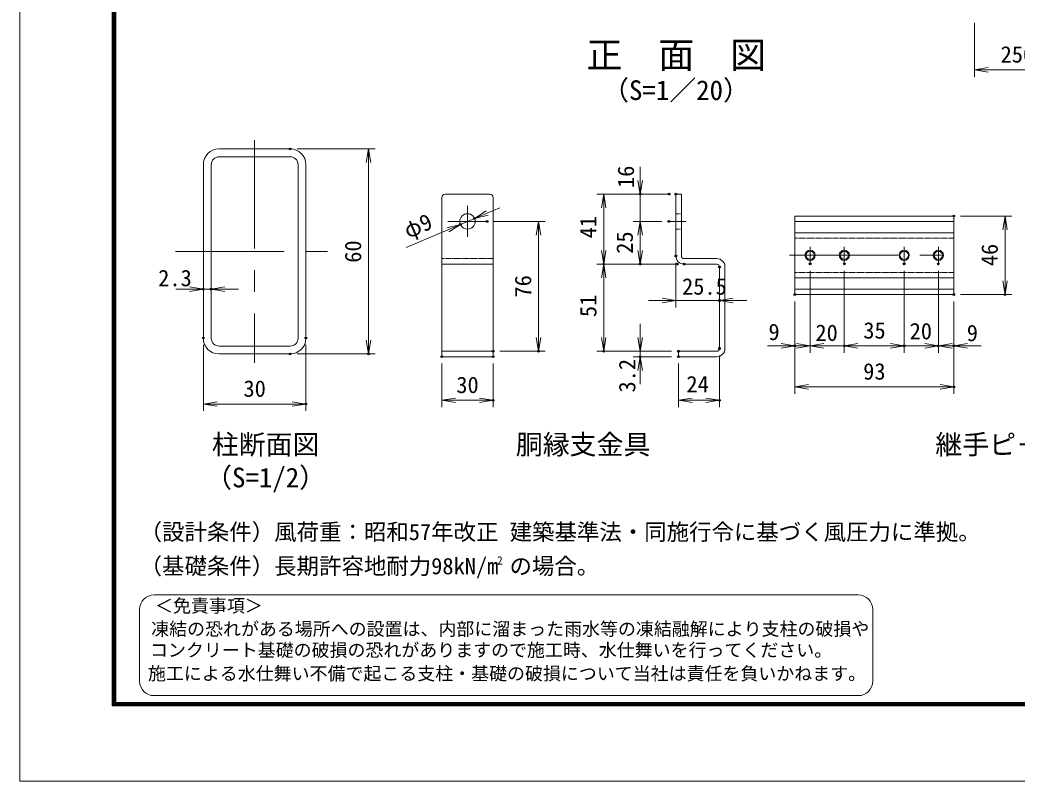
# Model space of a CAD drawing. Units: millimetres, scale not verified, with parts at other scales. Extents: x -4200 to 4200, y -2970 to 2970.
# Drawn here: x -4200 to -1284, y -2970 to -742 of the extents above; entities that cross this region are included whole.
import ezdxf
from ezdxf.enums import TextEntityAlignment as Align

# ---------------------------------------------------------------- set-up
doc = ezdxf.new("R2010")
doc.units = ezdxf.units.MM
doc.header["$LTSCALE"] = 10
doc.header["$PDMODE"] = 32
doc.header["$PDSIZE"] = 5
doc.linetypes.add('USER1', pattern=[50.8, 31.75, -6.35, 6.35, -6.35])
doc.linetypes.add('USER2', pattern=[0.375, 0.25, -0.125])
for name, color, linetype, lineweight in [('0-0_D-STR1', 1, 'Continuous', 18), ('0-1_D-BMK', 2, 'USER1', 13), ('0-5_D-STR3', 3, 'Continuous', 13), ('0-6_D-STR-DIM', 7, 'Continuous', 13), ('0-7_0', 7, 'Continuous', 18), ('0-9_D-TTL-TXT', 7, 'Continuous', 18), ('0-B_D-TTL', 7, 'Continuous', 18)]:
    doc.layers.add(name, color=color, linetype=linetype, lineweight=lineweight)
doc.layers.add('0-8_Defpoints', color=253, linetype='Continuous')
doc.styles.add('ＭＳ ゴシック', font='')
doc.styles.get('ＭＳ ゴシック').set_extended_font_data('MS Gothic')

# ---------------------------------------------------------------- blocks, each defined once
blk = doc.blocks.new('_Open')
at = {"layer": '0-7_0'}
blk.add_line((-10, 1.667), (0, 0), dxfattribs=at)
blk.add_lwpolyline([(-10, -1.667), (0, 0), (-10, 0)], dxfattribs=at)

msp = doc.modelspace()

# ---------------------------------------------------------------- linework, layer by layer
at = {"layer": '0-0_D-STR1'}
for p, q in [((-3617.78, -1120), (-3409.78, -1120)), ((-3663.78, -1166), (-3663.78, -1674)), ((-3640.78, -1166), (-3640.78, -1674)), ((-3617.78, -1143), (-3409.78, -1143)), ((-3386.78, -1166), (-3386.78, -1674)), ((-3363.78, -1166), (-3363.78, -1674)), ((-3617.78, -1697), (-3409.78, -1697)), ((-3617.78, -1720), (-3409.78, -1720))]:
    msp.add_line(p, q, dxfattribs=at)
for centre, radius, start, end in [((-3617.78, -1166), 46, 90, 180), ((-3409.78, -1166), 46, 0, 90), ((-3617.78, -1166), 23, 90, 180), ((-3409.78, -1166), 23, 0, 90), ((-3617.78, -1674), 46, 180, 270), ((-3617.78, -1674), 23, 180, 270), ((-3409.78, -1674), 23, 270, 0), ((-3409.78, -1674), 46, 270, 0)]:
    msp.add_arc(centre, radius, start, end, dxfattribs=at)
at = {"layer": '0-1_D-BMK'}
for p, q in [((-3513.78, -1094.01), (-3513.78, -1745.99)), ((-2891.32, -1286.46), (-2891.32, -1377.57)), ((-2833.82, -1332.02), (-2948.82, -1332.02)), ((-2302.48, -1332.02), (-2251.54, -1332.02)), ((-3744.78, -1420), (-3282.78, -1420)), ((-1889.29, -1406.23), (-1889.29, -1456.23)), ((-1789.29, -1406.23), (-1789.29, -1456.23)), ((-1614.29, -1406.23), (-1614.29, -1456.23)), ((-1514.29, -1406.23), (-1514.29, -1456.23)), ((-1949.29, -1431.23), (-1454.29, -1431.23))]:
    msp.add_line(p, q, dxfattribs=at)
at = {"layer": '0-5_D-STR3'}
for p, q in [((-2956.32, -1252.02), (-2826.32, -1252.02)), ((-2281.78, -1252.02), (-2281.78, -1433.02)), ((-2281.78, -1252.02), (-2265.78, -1252.02)), ((-2265.78, -1252.02), (-2265.78, -1433.02)), ((-2966.32, -1262.02), (-2966.32, -1728.02)), ((-2816.32, -1262.02), (-2816.32, -1728.02)), ((-1934.29, -1316.23), (-1934.29, -1546.23)), ((-1934.29, -1316.23), (-1469.29, -1316.23)), ((-1934.29, -1332.23), (-1469.29, -1332.23)), ((-1469.29, -1316.23), (-1469.29, -1546.23)), ((-1469.29, -1365.23), (-1934.29, -1365.23)), ((-2966.32, -1457.02), (-2816.32, -1457.02)), ((-2257.78, -1441.02), (-2162.28, -1441.02)), ((-2257.78, -1457.02), (-2162.28, -1457.02)), ((-2154.28, -1465.02), (-2154.28, -1704.02)), ((-2138.28, -1465.02), (-2138.28, -1704.02)), ((-1469.29, -1497.23), (-1934.29, -1497.23)), ((-1934.29, -1530.23), (-1469.29, -1530.23)), ((-1934.29, -1546.23), (-1469.29, -1546.23)), ((-2966.32, -1712.02), (-2816.32, -1712.02)), ((-2274.28, -1712.02), (-2162.28, -1712.02)), ((-2274.28, -1712.02), (-2274.28, -1728.02)), ((-2966.32, -1728.02), (-2816.32, -1728.02)), ((-2274.28, -1728.02), (-2162.28, -1728.02))]:
    msp.add_line(p, q, dxfattribs=at)
at = {"layer": '0-5_D-STR3', "linetype": 'USER2'}
for p, q in [((-2281.78, -1309.52), (-2265.78, -1309.52)), ((-2281.78, -1354.52), (-2265.78, -1354.52)), ((-1469.29, -1381.23), (-1934.29, -1381.23)), ((-2966.32, -1441.02), (-2816.32, -1441.02)), ((-1469.29, -1481.23), (-1934.29, -1481.23))]:
    msp.add_line(p, q, dxfattribs=at)
at = {"layer": '0-5_D-STR3'}
for centre, radius in [((-2891.32, -1332.02), 22.5), ((-1889.29, -1431.23), 15), ((-1889.29, -1431.23), 12.29), ((-1789.29, -1431.23), 15), ((-1789.29, -1431.23), 12.29), ((-1614.29, -1431.23), 15), ((-1614.29, -1431.23), 12.29), ((-1514.29, -1431.23), 15), ((-1514.29, -1431.23), 12.29)]:
    msp.add_circle(centre, radius, dxfattribs=at)
for centre, radius, start, end in [((-2956.32, -1262.02), 10, 90, 180), ((-2826.32, -1262.02), 10, 0, 90), ((-2257.78, -1433.02), 24, 180, 270), ((-2257.78, -1433.02), 8, 180, 270), ((-2162.28, -1465.02), 24, 0, 90), ((-2162.28, -1465.02), 8, 0, 90), ((-2162.28, -1704.02), 8, 270, 0), ((-2162.28, -1704.02), 24, 270, 0)]:
    msp.add_arc(centre, radius, start, end, dxfattribs=at)
at = {"layer": '0-6_D-STR-DIM'}
for p, q in [((-1408.25, -751.08), (-1408.25, -908.4)), ((-1408.25, -888.4), (-1158.25, -888.4)), ((-3389.78, -1120), (-3160.91, -1120)), ((-3180.91, -1120), (-3180.91, -1720)), ((-2386.52, -1212.02), (-2386.52, -1172.02)), ((-2321.78, -1252.02), (-2512.99, -1252.02)), ((-2492.99, -1252.02), (-2492.99, -1457.02)), ((-2301.78, -1252.02), (-2406.52, -1252.02)), ((-2386.52, -1332.02), (-2386.52, -1252.02)), ((-2833.81, -1307.54), (-2797.01, -1291.87)), ((-2912.02, -1340.83), (-2870.62, -1323.2)), ((-2813.82, -1332.02), (-2663.69, -1332.02)), ((-2683.69, -1332.02), (-2683.69, -1712.02)), ((-2322.48, -1332.02), (-2406.52, -1332.02)), ((-2322.48, -1332.02), (-2406.52, -1332.02)), ((-2386.52, -1332.02), (-2386.52, -1457.02)), ((-1449.29, -1316.23), (-1299.29, -1316.23)), ((-1319.29, -1316.23), (-1319.29, -1546.23)), ((-3070.19, -1408.16), (-2948.83, -1356.5)), ((-2386.52, -1372.02), (-2386.52, -1412.02)), ((-2277.78, -1457.02), (-2512.99, -1457.02)), ((-2297.78, -1457.02), (-2512.99, -1457.02)), ((-2492.99, -1457.02), (-2492.99, -1712.02)), ((-2277.78, -1457.02), (-2406.52, -1457.02)), ((-2281.78, -1453.02), (-2281.78, -1583.53)), ((-2154.28, -1485.02), (-2154.28, -1583.53)), ((-1889.29, -1476.23), (-1889.29, -1716.23)), ((-1889.29, -1476.23), (-1889.29, -1716.23)), ((-1789.29, -1476.23), (-1789.29, -1716.23)), ((-1789.29, -1476.23), (-1789.29, -1716.23)), ((-1614.29, -1476.23), (-1614.29, -1716.23)), ((-1614.29, -1476.23), (-1614.29, -1716.23)), ((-1514.29, -1476.23), (-1514.29, -1716.23)), ((-1514.29, -1476.23), (-1514.29, -1716.23)), ((-3703.78, -1530.38), (-3743.78, -1530.38)), ((-3640.78, -1530.38), (-3663.78, -1530.38)), ((-3600.78, -1530.38), (-3560.78, -1530.38)), ((-2321.78, -1563.53), (-2361.78, -1563.53)), ((-2281.78, -1563.53), (-2154.28, -1563.53)), ((-2114.28, -1563.53), (-2074.28, -1563.53)), ((-1934.29, -1566.23), (-1934.29, -1716.23)), ((-1934.29, -1566.23), (-1934.29, -1836.23)), ((-1469.29, -1566.23), (-1469.29, -1716.23)), ((-1469.29, -1566.23), (-1469.29, -1836.23)), ((-1449.29, -1546.23), (-1299.29, -1546.23)), ((-2386.52, -1672.02), (-2386.52, -1632.02)), ((-3663.78, -1693.2), (-3663.78, -1886.5)), ((-3389.78, -1720), (-3160.91, -1720)), ((-3363.78, -1693.2), (-3363.78, -1886.5)), ((-2796.32, -1712.02), (-2663.69, -1712.02)), ((-2294.28, -1712.02), (-2512.99, -1712.02)), ((-2294.28, -1712.02), (-2406.52, -1712.02)), ((-2386.52, -1712.02), (-2386.52, -1728.02)), ((-1974.29, -1696.23), (-2014.29, -1696.23)), ((-1929.29, -1696.23), (-1969.29, -1696.23)), ((-1889.29, -1696.23), (-1934.29, -1696.23)), ((-1889.29, -1696.23), (-1789.29, -1696.23)), ((-1849.29, -1696.23), (-1809.29, -1696.23)), ((-1789.29, -1696.23), (-1614.29, -1696.23)), ((-1749.29, -1696.23), (-1709.29, -1696.23)), ((-1654.29, -1696.23), (-1694.29, -1696.23)), ((-1614.29, -1696.23), (-1514.29, -1696.23)), ((-1554.29, -1696.23), (-1594.29, -1696.23)), ((-1514.29, -1696.23), (-1469.29, -1696.23)), ((-1474.29, -1696.23), (-1434.29, -1696.23)), ((-1429.29, -1696.23), (-1389.29, -1696.23)), ((-2966.32, -1748.02), (-2966.32, -1875.57)), ((-2816.32, -1748.02), (-2816.32, -1875.57)), ((-2294.28, -1728.02), (-2406.52, -1728.02)), ((-2274.28, -1748.02), (-2274.28, -1875.58)), ((-2154.28, -1724.02), (-2154.28, -1875.58)), ((-2386.52, -1768.02), (-2386.52, -1808.02)), ((-1934.29, -1816.23), (-1469.29, -1816.23)), ((-2966.32, -1855.57), (-2816.32, -1855.57)), ((-2274.28, -1855.58), (-2154.28, -1855.58)), ((-3663.78, -1866.5), (-3363.78, -1866.5))]:
    msp.add_line(p, q, dxfattribs=at)
at = {"layer": '0-8_Defpoints'}
for p in [(-3409.78, -1120), (-2386.52, -1252.02), (-2301.78, -1252.02), (-2281.78, -1252.02), (-2912.02, -1340.83), (-2870.62, -1323.2), (-2833.82, -1332.02), (-2302.48, -1332.02), (-1469.29, -1316.23), (-2492.99, -1457.02), (-2386.52, -1457.02), (-2281.78, -1433.02), (-2277.78, -1457.02), (-2257.78, -1457.02), (-1889.29, -1456.23), (-1789.29, -1456.23), (-1614.29, -1456.23), (-1514.29, -1456.23), (-2154.28, -1465.02), (-3663.78, -1530.38), (-3640.78, -1530.38), (-1934.29, -1546.23), (-1469.29, -1546.23), (-1469.29, -1546.23), (-1319.29, -1546.23), (-2154.28, -1563.53), (-3663.78, -1673.2), (-3363.78, -1673.2), (-3409.78, -1720), (-3180.91, -1720), (-2816.32, -1712.02), (-2683.69, -1712.02), (-2492.99, -1712.02), (-2274.28, -1712.02), (-2154.28, -1704.02), (-1934.29, -1696.23), (-1789.29, -1696.23), (-1614.29, -1696.23), (-1514.29, -1696.23), (-1469.29, -1696.23), (-2966.32, -1728.02), (-2816.32, -1728.02), (-2386.52, -1728.02), (-2274.28, -1728.02), (-2274.28, -1728.02), (-1469.29, -1816.23), (-3363.78, -1866.5), (-2816.32, -1855.57), (-2154.28, -1855.58)]:
    msp.add_point(p, dxfattribs=at)
at = {"layer": '0-9_D-TTL-TXT', "color": 2}
for p, q in [((-1748.36, -2425.23), (-3808.01, -2425.23)), ((-3850.12, -2467.34), (-3850.12, -2677.89)), ((-1706.25, -2677.89), (-1706.25, -2467.34)), ((-3808.01, -2720), (-1748.36, -2720))]:
    msp.add_line(p, q, dxfattribs=at)
for centre, start, end in [((-3808.01, -2467.34), 90, 180), ((-1748.36, -2467.34), 0, 90), ((-3808.01, -2677.89), 180, 270), ((-1748.36, -2677.89), 270, 0)]:
    msp.add_arc(centre, 42.11, start, end, dxfattribs=at)
at = {"layer": '0-B_D-TTL'}
for points in [[(-4200.12, -2970), (4199.88, -2970), (4199.88, 2970), (-4200.12, 2970)], [(-3930.12, 2750), (3929.88, 2750), (3929.88, -2750), (-3930.12, -2750)], [(-3927.62, 2747.5), (3927.38, 2747.5), (3927.38, -2747.5), (-3927.62, -2747.5)], [(-3925.12, 2745), (3924.88, 2745), (3924.88, -2745), (-3925.12, -2745)], [(-3922.62, 2742.5), (3922.38, 2742.5), (3922.38, -2742.5), (-3922.62, -2742.5)], [(-3920.12, 2740), (3919.88, 2740), (3919.88, -2740), (-3920.12, -2740)]]:
    msp.add_lwpolyline(points, close=True, dxfattribs=at)

# ---------------------------------------------------------------- block references
at = {"layer": '0-6_D-STR-DIM', "xscale": 4, "yscale": 4}
for p, rotation in [((-1408.25, -888.4), 180), ((-3180.91, -1120), 90), ((-2386.52, -1252.02), 270), ((-2492.99, -1252.02), 90), ((-2870.62, -1323.2), 203.06027), ((-2912.02, -1340.83), 23.06027), ((-2683.69, -1332.02), 90), ((-2386.52, -1332.02), 90), ((-2386.52, -1332.02), 90), ((-1319.29, -1316.23), 90), ((-2492.99, -1457.02), 270), ((-2386.52, -1457.02), 270), ((-2492.99, -1457.02), 90), ((-1319.29, -1546.23), 270), ((-3640.78, -1530.38), 180), ((-2154.28, -1563.53), 180), ((-3180.91, -1720), 270), ((-2683.69, -1712.02), 270), ((-2492.99, -1712.02), 270), ((-2386.52, -1712.02), 270), ((-1889.29, -1696.23), 180), ((-1789.29, -1696.23), 180), ((-1789.29, -1696.23), 180), ((-1514.29, -1696.23), 180), ((-1469.29, -1696.23), 180), ((-2386.52, -1728.02), 90), ((-1934.29, -1816.23), 180), ((-3663.78, -1866.5), 180), ((-2966.32, -1855.57), 180), ((-2274.28, -1855.58), 180)]:
    msp.add_blockref('_Open', p, dxfattribs=dict(at, rotation=rotation))
for p in [(-3663.78, -1530.38), (-2281.78, -1563.53), (-1934.29, -1696.23), (-1889.29, -1696.23), (-1614.29, -1696.23), (-1614.29, -1696.23), (-1514.29, -1696.23), (-1469.29, -1816.23), (-3363.78, -1866.5), (-2816.32, -1855.57), (-2154.28, -1855.58)]:
    msp.add_blockref('_Open', p, dxfattribs=at)

# ---------------------------------------------------------------- texts
at = {"layer": '0-6_D-STR-DIM', "style": 'ＭＳ ゴシック'}
for s, p in [('250', (-1332.26, -881.65)), ('2.3', (-3795.77, -1536.18)), ('25.5', (-2263.77, -1560.91)), ('9', (-2011.04, -1693.84)), ('35', (-1733.77, -1689.48)), ('20', (-1598.27, -1691.62)), ('20', (-1873.78, -1696.34)), ('9', (-1431.12, -1697.08)), ('93', (-1734.02, -1809.48)), ('30', (-3546.41, -1859.75)), ('30', (-2923.95, -1848.83)), ('24', (-2251.05, -1846.77))]:
    msp.add_text(s, height=48.09, dxfattribs=at).set_placement(p, align=Align.BOTTOM_LEFT)
for s, rotation, p in [('16', 90, (-2389.82, -1234.14)), ('φ9', 23.06, (-3059.29, -1396.19)), ('41', 90, (-2499.74, -1381.69)), ('25', 90, (-2393.27, -1426.63)), ('60', 90, (-3187.66, -1453.01)), ('46', 90, (-1326.03, -1462.96)), ('76', 90, (-2690.43, -1554.77)), ('51', 90, (-2499.74, -1612.08)), ('3.2', 90, (-2386.03, -1832.71))]:
    msp.add_text(s, height=48.09, rotation=rotation, dxfattribs=at).set_placement(p, align=Align.BOTTOM_LEFT)
at = {"layer": '0-9_D-TTL-TXT', "style": 'ＭＳ ゴシック'}
for s, height, p in [('正\u3000面\u3000図', 76.98, (-2543.14, -906.64)), ('（S=1／20）', 57.7, (-2497.66, -994.11)), ('柱断面図', 57.7, (-3639.04, -2031.1)), ('胴縁支金具', 57.7, (-2749.97, -2031.1)), ('継手ピ－ス', 57.7, (-1523.24, -2031.1)), ('（S=1/2）', 57.7, (-3658.53, -2127.74)), ('（設計条件）風荷重：昭和57年改正 建築基準法・同施行令に基づく風圧力に準拠。', 48.09, (-3850.12, -2279.25)), ('（基礎条件）長期許容地耐力98kN/m の場合。', 48.09, (-3850.12, -2379.25)), ('2', 24.05, (-2804.64, -2343.44)), ('＜免責事項＞ \u3000\u3000', 38.49, (-3804.89, -2487.7)), ('凍結の恐れがある場所への設置は、内部に溜まった雨水等の凍結融解により支柱の破損や', 38.49, (-3816.28, -2555.5)), ('コンクリート基礎の破損の恐れがありますので施工時、水仕舞いを行ってください。', 38.49, (-3819.74, -2617.33)), ('施工による水仕舞い不備で起こる支柱・基礎の破損について当社は責任を負いかねます。 ', 38.49, (-3825.63, -2685.97))]:
    msp.add_text(s, height=height, dxfattribs=at).set_placement(p, align=Align.BOTTOM_LEFT)

doc.saveas('drawing.dxf')
